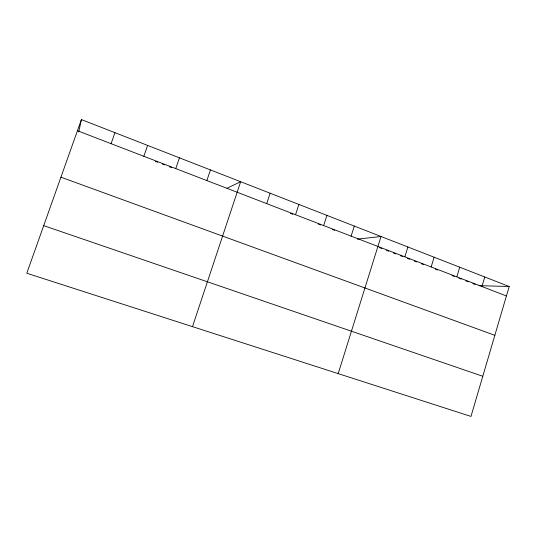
<?xml version="1.0" encoding="UTF-8"?>
<svg xmlns="http://www.w3.org/2000/svg" width="536" height="536" viewBox="0 0 536 536"><rect width="100%" height="100%" fill="white"/><g stroke="black" fill="none" stroke-linecap="round" stroke-linejoin="round"><path stroke-width="0.8" d="M78.758 131.876L81.398 119.575L509.2 286.512L470.983 416.425L26.8 273.239L81.398 119.575M481.918 286.519L484.758 276.971M456.833 276.857L459.741 267.209M431.152 266.968L434.127 257.213M404.848 256.838L407.889 246.975M338.196 373.625L381.016 236.49L357.378 239.13M351.107 236.135L354.289 226.058M323.664 225.562L326.92 215.378M295.537 214.728L298.874 204.437M266.714 203.626L270.131 193.221M192.504 326.659L240.657 181.717L226.895 188.304M206.856 180.565L210.434 169.925M175.761 168.592L179.426 157.825M143.849 156.298L147.608 145.41M111.086 143.675L114.945 132.66M479.043 285.668L509.2 286.512M43.711 225.636L482.795 376.272M60.93 177.181L494.842 335.315M77.439 130.717L506.42 295.959M155.38 161.376L157.711 162.267M162.361 164.056L164.686 164.954M169.336 166.743L171.667 167.641M290.492 213.382L292.803 214.273M318.33 224.102L320.662 224.999M332.313 229.482L334.591 230.359M379.568 247.672L381.867 248.557M386.49 250.339L388.801 251.23M393.437 253.012L395.749 253.903M400.379 255.685L402.697 256.577M407.327 258.359L409.658 259.257M414.335 261.052L416.673 261.957M421.35 263.752L423.681 264.657M435.286 269.119L437.57 269.997M452.049 275.571L454.334 276.455M458.95 278.231L461.262 279.122M465.885 280.898L468.196 281.789M472.819 283.571L475.131 284.462"/></g></svg>
